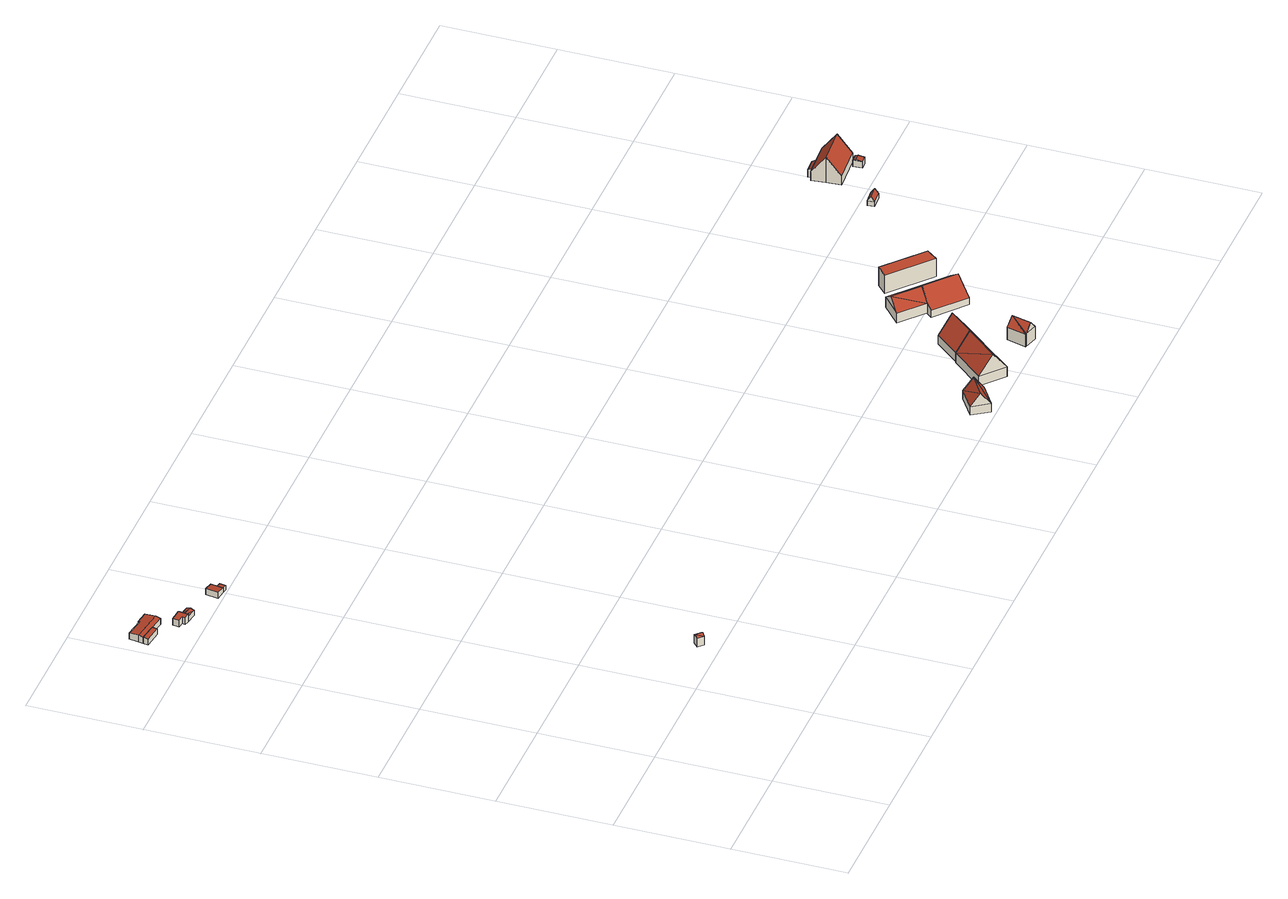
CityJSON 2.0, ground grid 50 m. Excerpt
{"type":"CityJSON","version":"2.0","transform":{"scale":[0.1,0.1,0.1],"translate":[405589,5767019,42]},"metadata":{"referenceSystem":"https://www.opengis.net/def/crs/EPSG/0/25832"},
"CityObjects":{
"building1":{"type":"Building","attributes":{"Gemeindeschluessel":"05566012","Geometrietyp2DReferenz":"3000","function":"31001_1000"},"children":["building1-1","building1-2"]},
"building1-1":{"type":"BuildingPart","attributes":{"roofType":"2100","measuredHeight":3.09},"parents":["building1"],"geometry":[{"type":"Solid","lod":"2","boundaries":[[[[0,1,2,3,4]],[[5,6,7,8,9]],[[4,3,6,5]],[[9,0,4,5]],[[2,7,6,3]],[[1,0,9,8]],[[7,2,1,8]]]],"semantics":{"surfaces":[{"type":"WallSurface"},{"type":"RoofSurface"},{"type":"GroundSurface"},{"type":"ClosureSurface"}],"values":[[0,0,0,1,2,0,3]]}}]},
"building1-2":{"type":"BuildingPart","attributes":{"roofType":"3100","measuredHeight":3.51},"parents":["building1"],"geometry":[{"type":"Solid","lod":"2","boundaries":[[[[10,11,2,1]],[[12,13,11,10]],[[14,15,13,12]],[[16,17,15,14]],[[18,19,17,16]],[[20,21,19,18]],[[22,23,21,20]],[[8,7,23,22]],[[18,16,14,12,10,20]],[[1,8,22,20,10]],[[11,13,15,17,19,21,23,7,2]],[[2,7,8,1]]]],"semantics":{"surfaces":[{"type":"WallSurface"},{"type":"RoofSurface"},{"type":"GroundSurface"},{"type":"ClosureSurface"}],"values":[[0,0,0,0,0,0,0,0,1,1,2,3]]}}]},
"building2":{"type":"Building","attributes":{"Gemeindeschluessel":"05566012","Geometrietyp2DReferenz":"3000","function":"31001_1000","roofType":"2100","measuredHeight":3.8},"geometry":[{"type":"Solid","lod":"2","boundaries":[[[[24,25,26,27]],[[28,29,25,24]],[[30,31,29,28]],[[32,33,31,30]],[[34,35,33,32]],[[36,37,35,34]],[[38,39,37,36]],[[27,26,39,38]],[[36,34,32,30,28,24,27,38]],[[25,29,31,33,35,37,39,26]]]],"semantics":{"surfaces":[{"type":"WallSurface"},{"type":"RoofSurface"},{"type":"GroundSurface"}],"values":[[0,0,0,0,0,0,0,0,1,2]]}}]},
"building3":{"type":"Building","attributes":{"Gemeindeschluessel":"05515000","Geometrietyp2DReferenz":"3000","function":"31001_2500","roofType":"3100","measuredHeight":5.2},"geometry":[{"type":"Solid","lod":"2","boundaries":[[[[40,41,42,43]],[[44,45,41,40]],[[46,47,45,44]],[[43,42,47,46]],[[40,48,44]],[[46,49,43]],[[43,49,48]],[[48,40,43]],[[49,46,44]],[[44,48,49]],[[41,45,47,42]]]],"semantics":{"surfaces":[{"type":"WallSurface"},{"type":"RoofSurface"},{"type":"GroundSurface"}],"values":[[0,0,0,0,0,0,1,1,1,1,2]]}}]},
"building4":{"type":"Building","attributes":{"Gemeindeschluessel":"05566012","Geometrietyp2DReferenz":"3000","function":"31001_2460","roofType":"3100","measuredHeight":2.94},"geometry":[{"type":"Solid","lod":"2","boundaries":[[[[50,51,52,53]],[[54,55,51,50]],[[56,57,55,54]],[[53,52,57,56]],[[50,58,54]],[[56,59,53]],[[58,50,53]],[[53,59,58]],[[54,58,59]],[[59,56,54]],[[51,55,57,52]]]],"semantics":{"surfaces":[{"type":"WallSurface"},{"type":"RoofSurface"},{"type":"GroundSurface"}],"values":[[0,0,0,0,0,0,1,1,1,1,2]]}}]},
"building5":{"type":"Building","attributes":{"Gemeindeschluessel":"05566012","Geometrietyp2DReferenz":"3000","function":"31001_1310","roofType":"2100","measuredHeight":2.95},"geometry":[{"type":"Solid","lod":"2","boundaries":[[[[60,61,62,63]],[[64,65,61,60]],[[66,67,65,64]],[[68,69,67,66]],[[63,62,69,68]],[[68,66,64,60,63]],[[61,65,67,69,62]]]],"semantics":{"surfaces":[{"type":"WallSurface"},{"type":"RoofSurface"},{"type":"GroundSurface"}],"values":[[0,0,0,0,0,1,2]]}}]},
"building6":{"type":"Building","attributes":{"Gemeindeschluessel":"05566012","Geometrietyp2DReferenz":"3000","function":"31001_1310","roofType":"2100","measuredHeight":2.42},"geometry":[{"type":"Solid","lod":"2","boundaries":[[[[70,62,71,72]],[[73,69,62,70]],[[74,75,69,73]],[[72,71,75,74]],[[73,70,72,74]],[[62,69,75,71]]]],"semantics":{"surfaces":[{"type":"WallSurface"},{"type":"RoofSurface"},{"type":"GroundSurface"}],"values":[[0,0,0,0,1,2]]}}]},
"building7":{"type":"Building","attributes":{"Gemeindeschluessel":"05566012","Geometrietyp2DReferenz":"3000","function":"31001_2700","roofType":"3100","measuredHeight":9.81},"geometry":[{"type":"Solid","lod":"2","boundaries":[[[[76,77,78,79]],[[80,81,77,76]],[[82,83,81,80]],[[79,78,83,82]],[[76,84,80]],[[82,85,79]],[[85,84,76]],[[76,79,85]],[[84,85,82]],[[82,80,84]],[[77,81,83,78]]]],"semantics":{"surfaces":[{"type":"WallSurface"},{"type":"RoofSurface"},{"type":"GroundSurface"}],"values":[[0,0,0,0,0,0,1,1,1,1,2]]}}]},
"building8":{"type":"Building","attributes":{"Gemeindeschluessel":"05566012","Geometrietyp2DReferenz":"3000","function":"31001_1000","roofType":"3100","measuredHeight":13.25},"address":[{"country":"Germany","locality":"Greven","thoroughfareNumber":"65","thoroughfareName":"Sprakeler Str."}],"geometry":[{"type":"Solid","lod":"2","boundaries":[[[[86,87,88,89]],[[90,91,87,86]],[[92,93,91,90]],[[89,88,93,92]],[[86,94,90]],[[92,95,89]],[[86,89,95]],[[95,94,86]],[[94,95,92]],[[92,90,94]],[[87,91,93,88]]]],"semantics":{"surfaces":[{"type":"WallSurface"},{"type":"RoofSurface"},{"type":"GroundSurface"}],"values":[[0,0,0,0,0,0,1,1,1,1,2]]}}]},
"building9":{"type":"Building","attributes":{"Gemeindeschluessel":"05566012","Geometrietyp2DReferenz":"3000","function":"31001_2700","roofType":"3100","measuredHeight":12.8},"geometry":[{"type":"Solid","lod":"2","boundaries":[[[[96,97,98,99]],[[100,101,97,96]],[[102,103,101,100]],[[99,98,103,102]],[[96,104,100]],[[102,105,99]],[[99,105,104,96]],[[100,104,105,102]],[[97,101,103,98]]]],"semantics":{"surfaces":[{"type":"WallSurface"},{"type":"RoofSurface"},{"type":"GroundSurface"}],"values":[[0,0,0,0,0,0,1,1,2]]}}]},
"building10":{"type":"Building","attributes":{"Gemeindeschluessel":"05566012","Geometrietyp2DReferenz":"3000","function":"31001_2700","roofType":"5000","measuredHeight":9.83},"geometry":[{"type":"Solid","lod":"2","boundaries":[[[[106,107,108,109]],[[110,111,107,106]],[[112,113,111,110]],[[114,115,113,112]],[[109,108,115,114]],[[112,116,117]],[[117,114,112]],[[116,110,106]],[[116,106,109]],[[109,117,116]],[[114,117,109]],[[110,116,112]],[[107,111,113,115,108]]]],"semantics":{"surfaces":[{"type":"WallSurface"},{"type":"RoofSurface"},{"type":"GroundSurface"}],"values":[[0,0,0,0,0,1,1,1,1,1,0,0,2]]}}]},
"building11":{"type":"Building","attributes":{"Gemeindeschluessel":"05566012","Geometrietyp2DReferenz":"3000","function":"31001_2700","roofType":"3100","measuredHeight":9.12},"geometry":[{"type":"Solid","lod":"2","boundaries":[[[[118,119,120,121]],[[122,123,119,118]],[[124,125,123,122]],[[121,120,125,124]],[[118,126,122]],[[124,127,121]],[[121,127,126]],[[126,118,121]],[[127,124,122]],[[122,126,127]],[[119,123,125,120]]]],"semantics":{"surfaces":[{"type":"WallSurface"},{"type":"RoofSurface"},{"type":"GroundSurface"}],"values":[[0,0,0,0,0,0,1,1,1,1,2]]}}]},
"building12":{"type":"Building","attributes":{"Gemeindeschluessel":"05566012","Geometrietyp2DReferenz":"3000","function":"31001_2700","roofType":"3100","measuredHeight":9.55},"geometry":[{"type":"Solid","lod":"2","boundaries":[[[[128,129,130,131]],[[124,132,129,128]],[[133,134,132,124]],[[135,136,134,133]],[[137,138,136,135]],[[139,140,138,137]],[[131,130,140,139]],[[133,124,128,135]],[[131,139,137,135,128]],[[129,132,134,136,138,140,130]]]],"semantics":{"surfaces":[{"type":"WallSurface"},{"type":"RoofSurface"},{"type":"GroundSurface"}],"values":[[0,0,0,0,0,0,0,1,1,2]]}}]},
"building13":{"type":"Building","attributes":{"Gemeindeschluessel":"05566012","Geometrietyp2DReferenz":"3000","function":"51003_1201","roofType":"1000","measuredHeight":9},"geometry":[{"type":"Solid","lod":"2","boundaries":[[[[141,142,143,144]],[[145,146,142,141]],[[147,148,146,145]],[[144,143,148,147]],[[145,141,144,147]],[[142,146,148,143]]]],"semantics":{"surfaces":[{"type":"WallSurface"},{"type":"RoofSurface"},{"type":"GroundSurface"}],"values":[[0,0,0,0,1,2]]}}]},
"building14":{"type":"Building","attributes":{"Gemeindeschluessel":"05566012","Geometrietyp2DReferenz":"3000","function":"31001_1310","roofType":"3100","measuredHeight":4.49},"geometry":[{"type":"Solid","lod":"2","boundaries":[[[[149,150,151,152]],[[153,154,150,149]],[[155,156,154,153]],[[152,151,156,155]],[[149,157,153]],[[155,158,152]],[[152,158,157,149]],[[153,157,158,155]],[[150,154,156,151]]]],"semantics":{"surfaces":[{"type":"WallSurface"},{"type":"RoofSurface"},{"type":"GroundSurface"}],"values":[[0,0,0,0,0,0,1,1,2]]}}]},
"building15":{"type":"Building","attributes":{"name":"Lütke Laxen","Gemeindeschluessel":"05566012","Geometrietyp2DReferenz":"3000","function":"31001_1000"},"address":[{"country":"Germany","locality":"Greven","thoroughfareNumber":"61","thoroughfareName":"Sprakeler Str."}],"children":["building15-1","building15-2"]},
"building15-1":{"type":"BuildingPart","attributes":{"roofType":"3100","measuredHeight":12.41},"parents":["building15"],"geometry":[{"type":"Solid","lod":"2","boundaries":[[[[159,160,161,162]],[[163,164,160,159]],[[165,166,164,163]],[[167,168,166,165]],[[169,170,168,167]],[[171,172,170,169]],[[173,174,172,171]],[[167,165,163,169]],[[159,162,173,171,169,163]],[[161,160,164,166,168,170,172,174]],[[161,174,173,162]]]],"semantics":{"surfaces":[{"type":"WallSurface"},{"type":"RoofSurface"},{"type":"GroundSurface"},{"type":"ClosureSurface"}],"values":[[0,0,0,0,0,0,0,1,1,2,3]]}}]},
"building15-2":{"type":"BuildingPart","attributes":{"roofType":"2100","measuredHeight":4.4},"parents":["building15"],"geometry":[{"type":"Solid","lod":"2","boundaries":[[[[175,161,176,177]],[[162,161,175]],[[174,173,178]],[[179,180,174,178]],[[177,176,180,179]],[[178,175,177,179]],[[161,174,180,176]],[[173,162,175,178]],[[174,161,162,173]]]],"semantics":{"surfaces":[{"type":"WallSurface"},{"type":"RoofSurface"},{"type":"GroundSurface"},{"type":"ClosureSurface"}],"values":[[0,0,0,0,0,1,2,0,3]]}}]},
"building16":{"type":"Building","attributes":{"Gemeindeschluessel":"05566012","Geometrietyp2DReferenz":"3000","function":"51009_1610","roofType":"3100","measuredHeight":3.56},"geometry":[{"type":"Solid","lod":"2","boundaries":[[[[181,182,183,184]],[[185,186,182,181]],[[187,188,186,185]],[[184,183,188,187]],[[181,189,185]],[[187,190,184]],[[184,190,189,181]],[[185,189,190,187]],[[182,186,188,183]]]],"semantics":{"surfaces":[{"type":"WallSurface"},{"type":"RoofSurface"},{"type":"GroundSurface"}],"values":[[0,0,0,0,0,0,1,1,2]]}}]}
},
"vertices":[
[5,2677,86],[5,2677,84],[5,2677,55],[2,2655,55],[2,2655,82],[80,2644,82],[80,2644,55],[83,2666,55],[83,2666,84],[83,2666,86],
[8,2699,90],[8,2699,55],[14,2740,84],[14,2740,55],[104,2727,84],[104,2727,55],[105,2734,83],[105,2734,55],[162,2726,83],[162,2726,55],[155,2677,90],[155,2677,55],[152,2656,84],[152,2656,55],
[205,2557,93],[205,2557,55],[206,2561,55],[206,2561,93],[183,2561,89],[183,2561,55],[185,2576,89],[185,2576,55],[160,2580,86],[160,2580,55],[165,2609,86],[165,2609,55],[212,2601,92],[212,2601,55],[211,2596,92],[211,2596,55],
[781,593,50],[781,593,9],[803,571,9],[803,571,50],[802,615,50],[802,615,9],[825,593,50],[825,593,9],[792,604,61],[814,582,61],
[270,2587,73],[270,2587,49],[211,2596,49],[211,2596,73],[264,2552,73],[264,2552,49],[206,2561,73],[206,2561,49],[267,2569,79],[209,2579,79],
[406,2501,79],[406,2501,49],[451,2494,49],[451,2494,72],[415,2557,79],[415,2557,49],[460,2550,72],[460,2550,49],[456,2522,72],[456,2522,49],
[451,2494,73],[473,2491,49],[473,2491,70],[456,2522,73],[478,2519,70],[478,2519,49],
[2702,140,92],[2702,140,52],[2605,75,52],[2605,75,92],[2752,67,92],[2752,67,52],[2654,2,92],[2654,2,52],[2727,103,150],[2630,38,150],
[2902,23,101],[2902,23,54],[3024,165,54],[3024,165,101],[2803,108,101],[2803,108,54],[2925,250,101],[2925,250,54],[2853,65,187],[2975,208,187],
[3017,357,102],[3017,357,60],[2925,250,60],[2925,250,102],[3116,272,102],[3116,272,60],[3024,165,102],[3024,165,60],[3067,314,188],[2975,208,188],
[3120,20,117],[3120,20,56],[3122,19,56],[3122,19,117],[3142,107,117],[3142,107,56],[3209,90,117],[3209,90,56],[3185,3,117],[3185,3,56],[3176,98,155],[3154,11,155],
[3092,559,112],[3092,559,64],[3198,466,64],[3198,466,112],[3184,638,112],[3184,638,64],[3290,546,112],[3290,546,64],[3138,598,155],[3244,506,155],
[3244,505,158],[3244,505,62],[3198,466,62],[3198,466,116],[3290,546,62],[3411,441,113],[3411,441,62],[3372,396,158],[3372,396,62],[3313,328,95],[3313,328,62],[3179,444,96],[3179,444,62],
[3488,567,153],[3488,567,63],[3317,716,63],[3317,716,153],[3450,517,153],[3450,517,63],[3270,673,153],[3270,673,63],
[3891,951,81],[3891,951,58],[3830,945,58],[3830,945,81],[3894,918,81],[3894,918,58],[3833,913,81],[3833,913,58],[3892,934,103],[3831,929,103],
[4080,1227,105],[4080,1227,63],[3996,1221,63],[3996,1221,105],[4086,1163,187],[4086,1163,63],[4092,1099,105],[4092,1099,63],[3924,1087,105],[3924,1087,63],[3919,1151,187],[3919,1151,63],[3913,1215,105],[3913,1215,63],[3935,1217,105],[3935,1217,63],
[3996,1221,107],[3994,1238,63],[3994,1238,96],[3935,1217,107],[3932,1233,96],[3932,1233,63],
[4092,1089,94],[4092,1089,63],[4060,1087,63],[4060,1087,94],[4096,1048,94],[4096,1048,63],[4063,1045,94],[4063,1045,63],[4093,1075,99],[4061,1073,99]
]}
